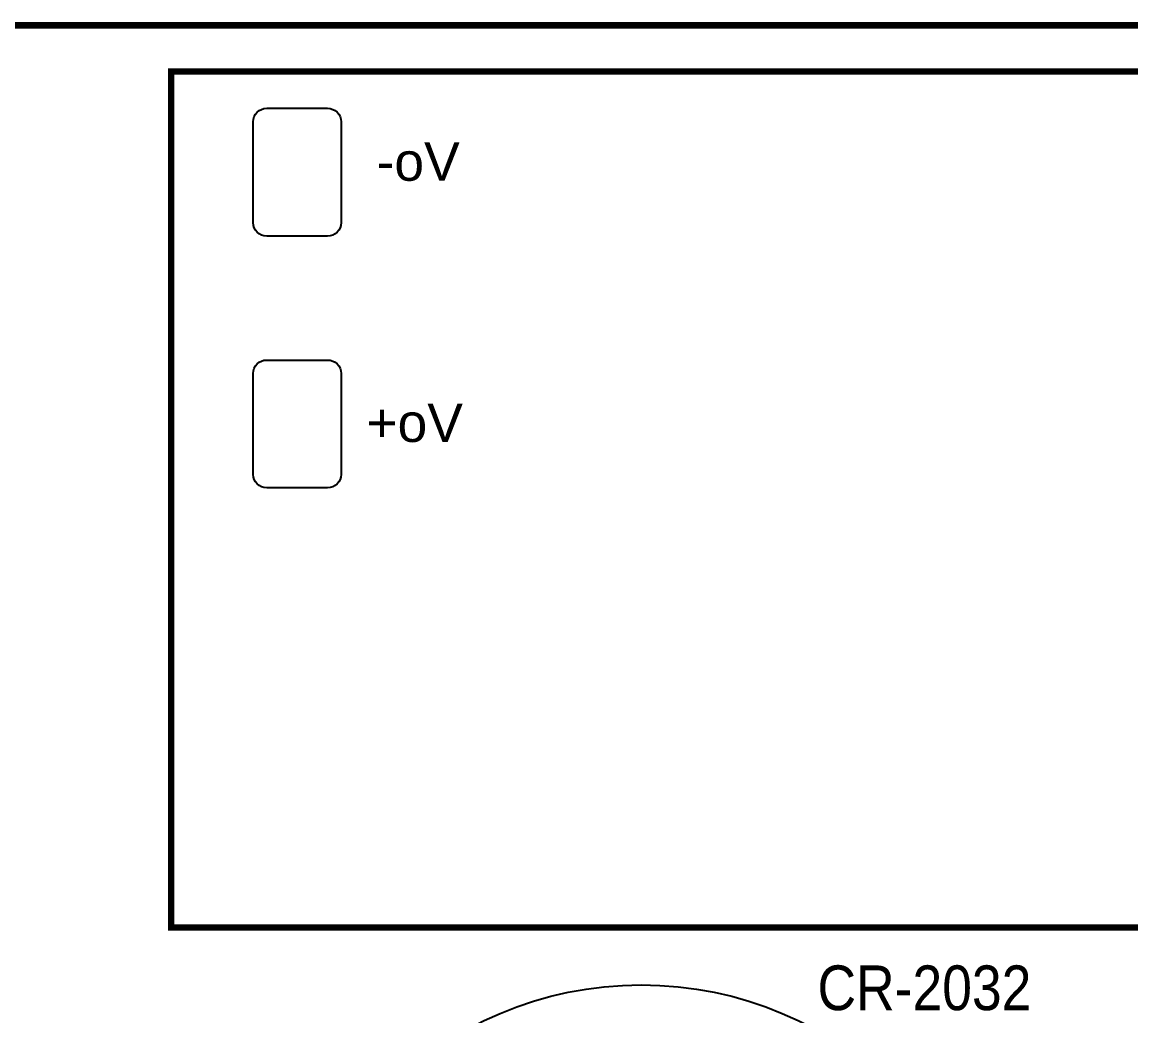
# Model space of a CAD drawing. Header units: inches. Extents: x 15 to 148, y 10 to 111.
# Drawn here: x 137.526 to 139.949, y 103.684 to 105.856 of the extents above; entities that cross this region are included whole.
import ezdxf

# ---------------------------------------------------------------- set-up
doc = ezdxf.new("R2010")
doc.units = ezdxf.units.IN
doc.header["$MEASUREMENT"] = 0
doc.layers.add('BLK_12AWG', color=7, linetype='Continuous')

# ---------------------------------------------------------------- blocks, each defined once
blk = doc.blocks.new('CBA2Board')
at = {"const_width": 0.008}
for points in [[(154.6751, 100.9212), (162.5311, 100.9212), (162.5311, 105.055), (154.6751, 105.055), (154.6751, 100.9212)], [(154.6751, 100.9212), (162.5311, 100.9212), (162.5311, 105.055), (154.6751, 105.055), (154.6751, 100.9212)], [(154.6751, 100.9212), (162.5311, 100.9212), (162.5311, 105.055), (154.6751, 105.055), (154.6751, 100.9212)], [(157.0499, 103.9263), (159.1129, 103.9263), (159.1129, 104.9972), (157.0499, 104.9972), (157.0499, 103.9263)], [(157.0499, 103.9263), (159.1129, 103.9263), (159.1129, 104.9972), (157.0499, 104.9972), (157.0499, 103.9263)], [(157.0499, 103.9263), (159.1129, 103.9263), (159.1129, 104.9972), (157.0499, 104.9972), (157.0499, 103.9263)]]:
    blk.add_lwpolyline(points, dxfattribs=at)
for points in [[(157.1694, 104.9512), (157.2454, 104.9512), (157.2489, 104.9509), (157.2521, 104.9499), (157.255, 104.9483), (157.2575, 104.9463), (157.2595, 104.9438), (157.2611, 104.9409), (157.2621, 104.9377), (157.2624, 104.9342), (157.2624, 104.8082), (157.2621, 104.8047), (157.2611, 104.8015), (157.2595, 104.7986), (157.2575, 104.7961), (157.255, 104.7941), (157.2521, 104.7925), (157.2489, 104.7915), (157.2454, 104.7912), (157.1694, 104.7912), (157.1659, 104.7915), (157.1627, 104.7925), (157.1598, 104.7941), (157.1573, 104.7961), (157.1552, 104.7986), (157.1537, 104.8015), (157.1527, 104.8047), (157.1524, 104.8082), (157.1524, 104.9342), (157.1527, 104.9377), (157.1537, 104.9409), (157.1552, 104.9438), (157.1573, 104.9463), (157.1598, 104.9483), (157.1627, 104.9499), (157.1659, 104.9509), (157.1694, 104.9512)], [(157.1694, 104.6362), (157.2454, 104.6362), (157.2489, 104.6359), (157.2521, 104.6349), (157.255, 104.6334), (157.2575, 104.6313), (157.2595, 104.6288), (157.2611, 104.6259), (157.2621, 104.6227), (157.2624, 104.6192), (157.2624, 104.4932), (157.2621, 104.4898), (157.2611, 104.4866), (157.2595, 104.4837), (157.2575, 104.4812), (157.255, 104.4791), (157.2521, 104.4776), (157.2489, 104.4766), (157.2454, 104.4762), (157.1694, 104.4762), (157.1659, 104.4766), (157.1627, 104.4776), (157.1598, 104.4791), (157.1573, 104.4812), (157.1552, 104.4837), (157.1537, 104.4866), (157.1527, 104.4898), (157.1524, 104.4932), (157.1524, 104.6192), (157.1527, 104.6227), (157.1537, 104.6259), (157.1552, 104.6288), (157.1573, 104.6313), (157.1598, 104.6334), (157.1627, 104.6349), (157.1659, 104.6359), (157.1694, 104.6362)]]:
    blk.add_lwpolyline(points, close=True)
blk.add_circle((157.6378, 103.4015), 0.4528)
blk.add_circle((157.6378, 103.4015), 0.4528)
blk.add_circle((157.6378, 103.4015), 0.4528)
at = {"text_generation_flag": 2, "width": 1.041667}
for s, p in [('Vo-', (157.4108, 104.8605)), ('Vo-', (157.4108, 104.8605)), ('Vo-', (157.4108, 104.8605)), ('Vo+', (157.4148, 104.5337)), ('Vo+', (157.4148, 104.5337)), ('Vo+', (157.4148, 104.5337))]:
    blk.add_text(s, height=0.048, dxfattribs=at).set_placement(p)
at = {"width": 0.892857}
blk.add_text('CR-2032', height=0.056, dxfattribs=at).set_placement((157.8583, 103.8227))
blk.add_text('CR-2032', height=0.056, dxfattribs=at).set_placement((157.8583, 103.8227))
blk.add_text('CR-2032', height=0.056, dxfattribs=at).set_placement((157.8583, 103.8227))

msp = doc.modelspace()

# ---------------------------------------------------------------- block references
at = {"layer": 'BLK_12AWG', "xscale": 1.74680064, "yscale": 1.74680064, "zscale": 1.74680064}
msp.add_blockref('CBA2Board', (-136.4831, -77.6613), dxfattribs=at)

doc.saveas('drawing.dxf')
